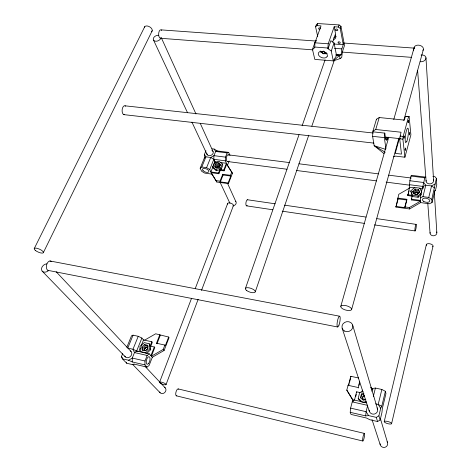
<?xml version="1.0" encoding="UTF-8"?>
<svg xmlns="http://www.w3.org/2000/svg" width="471" height="471" viewBox="0 0 471 471"><rect width="100%" height="100%" fill="white"/><g stroke="black" fill="none" stroke-linecap="round" stroke-linejoin="round"><path stroke-width="0.71" d="M144.626 340.133L155.677 333.792L168.659 337.053L169.077 337.572L164.108 350.453L152.321 357.248L149.113 365.455L147.017 367.115L144.933 364.89L132.257 361.958L132.286 358.072L134.5 352.585L136.667 351.001L141.877 338.048L138.239 336.3L133.052 335.164L131.533 335.788L126.817 347.298M144.933 364.89L144.986 360.986L147.17 355.452L149.283 353.851L152.321 357.248M216.825 182.012L211.226 172.698L218.891 173.74L220.222 170.378L224.09 170.838L226.757 164.032L232.433 173.281L228.435 183.631L216.825 182.012L211.891 174.087L204.773 173.116L201.67 171.297L200.163 168.241L204.32 158.091L204.443 154.441L205.962 150.738M229.106 161.017L227.375 165.445L225.338 160.817L225.491 157.131L227.163 152.904L228.665 152.374L230.007 155.507M315.558 26.782L316.318 24.704L317.672 23.55L339.061 24.928L340.963 26.305L344.501 45.552L342.388 51.81L341.693 57.533L340.103 58.592L333.291 60.883L314.811 59.399L312.473 49.396L314.763 47.624L314.922 42.814L321.028 25.899L316.912 25.628L315.558 26.782L317.737 36.614M340.009 55.425L339.697 55.301L333.291 60.883L331.26 51.021L328.046 48.748L327.893 48.024L328.216 43.785L334.18 26.759L338.337 27.03L340.239 28.407L343.259 44.692L341.84 48.884L341.163 54.76L340.009 55.425L335.729 55.095M384.012 153.617L374.151 145.686L372.614 136.319L372.926 131.144L376.453 119.228L379.249 117.532L404.371 120.111L405.413 116.337L409.111 116.384L410.9 134.865L404.913 157.214L395.581 156.113L393.573 156.796M371.825 391.295L372.52 388.493L375.405 388.063L381.857 389.47L385.384 391.313L385.961 393.556L382.375 408.41L381.916 412.625L380.138 419.997L377.577 421.533L369.959 419.767L366.391 417.995L351.036 414.433L350.212 412.325L350.612 408.122L352.237 401.875L353.45 399.867L366.591 402.829M385.943 148.801L384.336 137.62L384.778 133.116L373.038 131.839M350.212 412.325L365.673 415.899L366.102 411.678L367.68 405.372L352.237 401.875M399.461 138.032L395.234 153.369L401.48 154.099L399.691 138.804L401.033 132.227L375.728 129.49L372.926 131.144M404.913 157.214L402.893 139.157L403.182 136.419L408.581 116.661L409.111 116.384M397.771 198.067L406.809 199.292L404.836 206.91L409.399 207.546L420.491 201.152L411.354 199.91L412.213 195.477L412.29 196.236L407.786 195.512C409.958 189.189 408.846 182.448 411.012 176.06L411.784 175.377L425.39 177.09L424.677 177.785C423.547 186.08 419.584 194.182 420.621 202.595L409.564 208.971L395.964 207.069L398.772 194.305L409.729 188.017M420.621 202.595L429.252 203.778L432.007 202.607L431.789 199.421L436.387 178.385L434.904 176.654L432.873 176.401M391.572 423.741A3.85 1.048 15.6 0 0 386.656 421.262A3.85 1.048 15.6 0 0 385.502 422.817A3.85 1.048 15.6 0 0 391.572 423.741L432.984 246.357M384.242 421.48L426.396 244.478M432.007 202.607L434.762 191.185L435.428 190.414L436.758 184.891L436.387 178.385M380.138 419.997L378.89 415.822L380.703 408.328L381.775 406.255L385.384 391.313M381.857 389.47L378.201 404.43L380.703 408.328M431.789 199.421L428.763 197.431L431.566 185.951L435.039 183.955M373.291 396.582L375.405 388.063M420.197 197.861L422.946 196.648L425.79 185.209L423.5 182.477L409.799 180.723M363.93 393.256L361.41 393.992L360.468 397.683L363.312 400.279L365.837 399.538M361.863 392.166L362.387 390.118M411.354 199.91L411.825 198.073M360.921 397.942L361.704 394.875L361.41 393.992M361.528 401.981L358.508 399.22L358.207 398.342L359.72 392.455L363.064 391.472M354.445 400.203L356.624 391.813L360.121 392.59M355.723 396.535L356.264 394.439M358.243 388.033L359.661 381.322M407.786 195.512L409.022 190.743M358.949 385.296L359.661 382.552M395.864 206.392L404.925 207.652L406.72 200.74M353.515 401.31L346.791 390.123L348.075 385.302L358.06 387.498M358.596 377.983L350.801 376.3L348.269 385.837L348.075 385.302M348.622 385.678L349.164 383.63M349.529 382.264L350.612 378.166M395.964 207.069L398.213 198.579M351.607 309.553A5.64 2.184 16.1 0 0 344.136 305.349A5.64 2.184 16.1 0 0 342.87 308.923A5.64 2.184 16.1 0 0 351.607 309.553L398.902 138.18M403.788 120.476L423.335 49.661M340.792 306.356L388.752 137.191M393.768 119.493L414.233 47.294M375.728 129.49L379.249 117.532M385.678 137.544L385.996 139.769L386.673 140.252L387.951 137.609L385.249 137.308M255.335 291.702L308.752 135.212M311.837 126.169L334.392 60.094M340.239 28.407L340.963 26.305M332.661 42.054L335.54 33.771L334.18 26.759M338.337 27.03L339.061 24.928M331.26 51.021L334.057 42.955L330.866 40.683L328.046 48.748M325.708 53.653L326.144 52.405M245.344 288.735L298.985 134.794M302.129 125.781L325.084 59.905M323.901 54L324.778 51.516M322.358 53.447L323.23 50.962M320.957 52.646L321.393 51.404M312.473 49.396L315.358 41.401L316.5 40.506M316.912 25.628L317.672 23.55M166.028 384.648L198.138 299.338M201.506 290.395L233.357 205.774M191.556 298.278L159.598 382.175A3.456 0.83 19.8 0 1 164.426 383.188A3.456 0.83 19.8 0 1 164.932 384.795A3.456 0.83 19.8 0 1 159.757 382.682M195.224 288.652L227.705 203.378M141.877 338.048L143.52 339.927L151.833 341.752L152.316 342.311L150.667 346.479L149.195 343.736L144.185 342.629L139.893 346.55L140.588 351.613L145.621 352.75L146.44 353.656L150.738 349.712L150.208 346.067L154.323 346.98L154.8 347.533L151.397 356.211L163.219 349.4L164.891 345.072L156.49 343.229L159.84 334.687M228.435 183.631L228.141 182.972L230.814 176.048L230.49 175.318L231.82 171.874M168.659 337.053L165.35 345.632L164.891 345.072M150.914 355.67L154.323 346.98M224.09 170.838L223.754 170.102L226.427 163.296L220.039 162.46M228.141 182.972L220.375 181.888L220.039 181.164L222.742 174.264L230.49 175.318M160.305 335.252L156.961 343.783L156.49 343.229M220.375 181.888L223.077 174.994L222.742 174.264M220.357 170.337L220.022 169.601L221.223 169.224L222.83 165.138L222.283 163.908L219.097 161.353L214.317 162.866L212.68 166.934L213.257 168.159L216.419 170.738L219.886 169.648L220.222 170.378M150.184 345.926L151.833 341.752M218.891 173.74L218.556 173.01L219.886 169.648M221.223 169.224L220.663 168L222.283 163.908M215.5 163.82L214.482 166.369L216.46 167.982L219.468 167.034L220.481 164.473L218.497 162.872L215.5 163.82L216.065 165.05L215.047 167.594M211.891 174.087L209.719 169.525L213.822 159.322L213.964 155.66L215.659 151.456L217.202 150.932L228.665 152.374M138.939 351.354L140.287 347.992M141.094 345.979L143.52 339.927M217.908 162.183L214.923 161.894L210.878 171.968L218.556 173.01M138.239 336.3L132.987 349.264L134.5 352.585L147.17 355.452M200.163 168.241L201.794 167.022L206.581 167.664L210.72 157.461L213.964 155.66L225.491 157.131M147.017 367.115L134.406 364.189L132.828 364.672L126.746 363.259L122.36 358.802L121.412 356.659L122.737 353.438M133.052 335.164L127.771 348.087L132.987 349.264L136.667 351.001L149.283 353.851M201.794 167.022L205.957 156.843L204.443 154.441M43.432 252.468L152.215 30.733M34.342 248.382L144.75 26.659M333.291 60.883L336.547 55.519L334.057 42.955M336.094 36.344L333.627 38.039M410.789 190.99L412.508 195.282L418.001 196.018L421.745 192.439L419.985 188.153L414.515 187.44L410.789 190.99L412.243 196.113M412.213 195.477L412.643 196.548L418.124 197.29L421.386 194.164M412.832 191.261L415.163 189.036L418.589 189.483L419.685 192.168L417.347 194.399L413.915 193.946L412.832 191.261L413.503 193.875M412.961 192.533L415.292 190.313L418.707 190.761L419.526 192.774M414.586 193.422L415.51 192.539L418.23 192.898M144.562 349.005L146.157 347.539M145.621 352.75L149.931 348.793L149.195 343.736M141.765 346.968L144.45 344.513L147.588 345.208L148.041 348.369L145.351 350.842L142.207 350.136L141.765 346.968L142.589 347.892L142.943 350.418M142.589 347.892L145.268 345.437L148.4 346.132M204.32 158.091L205.957 156.843L210.72 157.461L213.822 159.322L225.338 160.817M365.673 415.899L368.563 415.599L376.288 417.383L378.89 415.822M434.291 191.073L435.428 190.414M122.36 358.802L128.542 360.227L132.286 358.072L144.986 360.986M425.825 177.125L424.677 177.785L411.012 176.06M333.427 39.976L335.37 38.428A6.517 4.457 19.9 0 0 335.299 34.883M132.828 364.672L134.07 363.965M216.065 165.05L219.056 164.108L220.54 165.309M217.049 167.187L219.433 166.434M212.68 166.934L215.848 169.513L220.663 168M361.704 394.875L363.588 394.321M362.747 402.505L366.12 401.516M365.054 402.776L366.403 402.381M316.141 41.054L160.711 29.85A4.21 1.972 -88.6 0 0 158.668 34.63A4.21 1.972 -88.6 0 0 161.082 38.122M343.271 43.008L414.392 48.13M334.487 44.05L343.259 44.692M314.922 42.814L328.216 43.785M334.51 48.336L341.84 48.884M314.628 47.035L327.893 48.024M160.57 38.275L312.997 49.861M342.311 52.093L411.201 57.327M336.035 54.365L341.163 54.76M336.123 55.025L339.697 55.301M336.547 55.519L339.544 55.755L340.103 58.592M405.413 116.337L408.581 116.661M125.068 105.822L373.197 133.016M399.973 136.066L403.182 136.419M400.356 138.721L385.337 137.055L384.778 133.116M399.691 138.804L402.893 139.157M372.614 136.319L384.336 137.62M385.496 138.657L387.527 138.88M385.737 139.634L387.091 139.787M123.826 114.63L373.88 143.107M212.027 148.801L214.122 149.066L217.202 150.932M227.163 152.904L215.659 151.456L214.122 149.066M228.176 154.818L289.459 162.583M298.95 163.79L378.478 173.87M388.693 175.165L411.307 178.032M409.364 184.685L423.046 186.457L425.79 185.209L431.566 185.951L434.568 187.953M227.199 161.476L286.98 169.242M296.459 170.473L376.653 180.888M386.132 182.118L409.464 185.15M409.646 187.252L414.615 187.9M419.579 188.547L422.416 188.918M422.946 196.648L428.763 197.431M220.022 169.601L223.754 170.102M407.698 194.758L412.166 195.353M411.271 199.156L420.426 200.399M223.077 174.994L230.814 176.048M397.871 198.815L406.897 200.045L406.809 199.292M216.171 180.629L220.039 181.164M247.51 199.763L275.129 203.796M284.578 205.173L365.979 217.054M376.877 218.65L416.123 224.379A3.321 0.512 -81.2 0 1 415.787 229.389A3.321 0.512 -81.2 0 1 414.922 229.212A3.321 0.512 -81.2 0 1 416.123 224.379M246.616 205.868L272.756 209.76M282.2 211.167L364.266 223.378M374.433 224.891L415.104 230.943M49.985 260.981L339.456 316.171M47.942 270.36L337.477 326.962M375.605 403.847L378.201 404.43L381.775 406.255M350.612 408.122L366.102 411.678L368.563 415.599M178.215 388.94L364.383 433.42A3.88 0.654 -78.6 0 1 363.783 439.249A3.88 0.654 -78.6 0 1 362.682 439.001A3.88 0.654 -78.6 0 1 364.383 433.42M176.46 395.858L362.853 441.033M385.325 149.272L374.151 145.686L385.249 152.251M128.542 360.227L132.257 361.958M206.581 167.664L209.719 169.525M358.207 398.342L362.24 402.04M121.412 356.659L122.389 357.654M42.196 271.166L125.392 356.936M132.534 364.301L160.099 392.714M56.184 271.761L131.073 351.496M145.145 366.479L165.25 387.88M137.556 351.79L136.784 351.03M144.45 344.513L145.268 345.437M149.931 348.793L150.738 349.712M150.208 346.067L150.691 346.621M163.219 349.4L164.108 350.453M370.913 387.268L372.443 389.641M370.836 387.71L371.595 388.893M227.764 166.045L232.433 173.281M346.791 390.123L353.527 400.921M153.564 40.153L187.552 112.769M191.921 122.095L207.199 154.735M219.986 182.053L229.966 203.366M215.848 169.513L216.419 170.738M215.07 161.812L213.858 159.375L214.923 161.894M161.27 37.674L195.989 114M200.257 123.378L213.045 151.497M227.664 183.637L235.889 201.712M218.497 162.872L219.056 164.108M126.275 362.193L126.746 363.259M356.624 391.813L356.806 392.343M350.801 376.3L350.972 376.8M342.14 328.187L369.276 411.23M372.008 419.602L380.221 444.724M376.288 417.383L377.577 421.533M352.644 325.049L377.707 409.523M380.427 418.678L387.527 442.61M372.52 388.493L372.873 389.694M376.453 119.228L376.541 119.799M404.836 206.91L404.925 207.652M409.399 207.546L409.564 208.971M412.508 195.282L412.643 196.548M415.163 189.036L415.292 190.313M418.001 196.018L418.124 197.29M418.589 189.483L418.707 190.761M423.123 187.852L422.911 186.439L423.076 188.371M417.63 70.621L426.09 181.194M427.768 203.16L430.064 233.186M425.967 57.809L433.608 180.734M434.291 191.709L436.835 232.686M227.723 204.155A3.079 1.419 20.8 0 1 230.89 203.189A3.079 1.419 20.8 0 1 233.068 206.051M426.467 245.35A3.444 1.631 12.7 0 1 429.999 243.807A3.444 1.631 12.7 0 1 432.678 246.71M247.222 205.544A3.085 1.113 -81.7 0 1 245.909 203.042A3.085 1.113 -81.7 0 1 247.781 199.916M176.837 395.817A3.568 1.389 -75.4 0 1 175.971 392.102A3.568 1.389 -75.4 0 1 178.533 389.14M164.638 387.386A3.532 3.032 -45.8 0 1 164.715 392.549A3.532 3.032 -45.8 0 1 159.657 392.049M48.395 270.725A4.898 3.674 -38.5 0 1 41.548 269.895A4.898 3.674 -38.5 0 1 46.817 263.813M421.08 54.995A4.651 3.374 -9.2 0 1 425.961 58.269A4.651 3.374 -9.2 0 1 420.409 61.76M436.664 231.956A3.397 2.855 -3.7 0 1 433.673 235.788A3.397 2.855 -3.7 0 1 430.123 232.444M160.952 37.733A4.045 2.732 -23.9 0 1 156.331 41.224A4.045 2.732 -23.9 0 1 153.422 38.245A4.045 2.732 -23.9 0 1 158.55 35.278M235.459 201.229A3.05 2.449 -24.5 0 1 235.889 203.955A3.05 2.449 -24.5 0 1 233.039 205.762M387.109 441.71A3.827 3.762 23 0 1 384.99 447.303A3.827 3.762 23 0 1 380.056 443.747M124.432 114.665A4.474 2.308 -85.9 0 1 122.195 109.466A4.474 2.308 -85.9 0 1 125.627 106.169M319.909 29.538A1.142 0.783 20.9 0 1 318.69 28.778A1.142 0.783 20.9 0 1 319.191 27.895A1.142 0.783 20.9 0 1 320.58 28.348M327.168 53.476A4.704 3.132 19.8 0 1 321.658 52.534L320.798 51.786A4.704 3.132 19.8 0 1 320.174 50.962M227.905 161.212A3.374 1.313 -83.1 0 1 226.351 158.209A3.374 1.313 -83.1 0 1 228.488 155.03M211.885 150.461A3.35 2.561 -24.3 0 1 212.986 153.57A3.35 2.561 -24.3 0 1 209.224 155.66A3.35 2.561 -24.3 0 1 206.828 153.269M217.125 167.911A1.684 1.301 -24.2 0 1 216.79 165.998A1.684 1.301 -24.2 0 1 219.18 165.509A1.684 1.301 -24.2 0 1 219.097 167.505M216.872 168.07A1.678 1.301 -24.2 0 1 217.761 166.469A1.678 1.301 -24.2 0 1 219.692 166.493M130.396 350.948A3.933 3.256 -42.8 0 1 130.343 356.553A3.933 3.256 -42.8 0 1 124.78 356.07M144.903 350.583A1.937 1.619 -41.6 0 1 145.233 348.093A1.937 1.619 -41.6 0 1 147.759 347.969M433.402 179.757A3.768 3.038 -5.9 0 1 430.082 183.896A3.768 3.038 -5.9 0 1 426.155 180.387M415.534 194.382A1.866 1.525 -6.8 0 1 415.228 191.832A1.866 1.525 -6.8 0 1 418.189 192.574A1.866 1.525 -6.8 0 1 415.993 194.499M414.651 193.699A1.86 1.519 -6.8 0 1 416.611 192.415A1.86 1.519 -6.8 0 1 418.325 193.781M377.053 407.815A4.292 4.157 -3.3 0 1 374.628 413.997A4.292 4.157 -3.3 0 1 369.111 410.129M365.626 399.167A2.096 2.014 -9.6 0 1 362.529 398.042A2.096 2.014 -9.6 0 1 364.489 395.44M362.964 399.173A2.09 2.014 -9.4 0 1 364.707 396.099M414.139 48.142A4.71 3.262 12 0 1 419.761 45.34A4.71 3.262 12 0 1 422.923 50.426M144.467 27.247A4.286 2.496 29.9 0 1 149.925 27.018A4.286 2.496 29.9 0 1 151.391 31.74M48.666 270.489A4.834 2.814 -77 0 1 46.7 264.602A4.834 2.814 -77 0 1 51.327 261.588M413.391 50.574A4.716 0.842 -83.5 0 1 414.15 48.313M161.217 29.997A4.21 1.972 -88.6 0 1 161.688 30.415M403.765 137.662C404.218 140.841 404.666 132.316 403.765 137.662M405.084 149.737C405.513 152.787 405.961 144.485 405.084 149.737M408.039 121.965C408.457 125.192 408.928 116.69 408.039 121.965M409.264 134.229C409.652 137.326 410.141 129.054 409.264 134.229M406.879 141.253L405.714 142.701A7.395 1.319 -82.4 0 1 405.955 132.622A7.395 1.319 -82.4 0 1 408.386 129.619A7.395 1.319 -82.4 0 1 406.879 141.253M327.074 56.65L326.503 57.279A4.716 3.114 19.8 0 1 320.156 56.779L319.297 56.043A4.716 3.114 19.8 0 1 319.367 51.904A4.716 3.114 19.8 0 1 325.167 52.363A4.716 3.114 19.8 0 1 327.074 56.65M344.737 331.131A5.481 4.993 -14.6 0 0 352.85 326.338A5.481 4.993 -14.6 0 0 344.607 322.441A5.481 4.993 -14.6 0 0 344.737 331.131M246.733 290.589A5.24 1.972 19 0 0 255.135 292.179A5.24 1.972 19 0 0 249.147 287.852A5.24 1.972 19 0 0 246.733 290.589M338.284 42.932A1.125 0.765 18.9 0 0 340.162 43.073A1.125 0.765 18.9 0 0 338.99 41.789A1.125 0.765 18.9 0 0 338.284 42.932M335.811 30.209A1.148 0.795 19.5 0 0 337.719 30.332A1.148 0.795 19.5 0 0 336.524 29.014A1.148 0.795 19.5 0 0 335.811 30.209M203.095 170.649A3.385 1.643 22.5 0 0 208.594 172.003A3.385 1.643 22.5 0 0 205.338 168.577A3.385 1.643 22.5 0 0 203.095 170.649M148.712 363.329A3.903 1.696 -75.6 0 0 149.437 356.871A3.903 1.696 -75.6 0 0 146.281 361.251A3.903 1.696 -75.6 0 0 148.712 363.329M145.492 350.359A1.937 1.619 -41.6 0 0 147.388 347.633A1.937 1.619 -41.6 0 0 144.285 347.786A1.937 1.619 -41.6 0 0 145.492 350.359M423.594 201.3A3.768 1.972 12.5 0 0 429.723 201.247A3.768 1.972 12.5 0 0 425.013 198.138A3.768 1.972 12.5 0 0 423.594 201.3M35.437 250.478A5.022 1.596 24 0 0 43.244 252.839A5.022 1.596 24 0 0 37.715 248.494A5.022 1.596 24 0 0 35.437 250.478M338.979 325.114A5.528 1.254 -79.6 0 0 339.774 316.241A5.528 1.254 -79.6 0 0 337.101 323.43A5.528 1.254 -79.6 0 0 338.979 325.114"/></g></svg>
